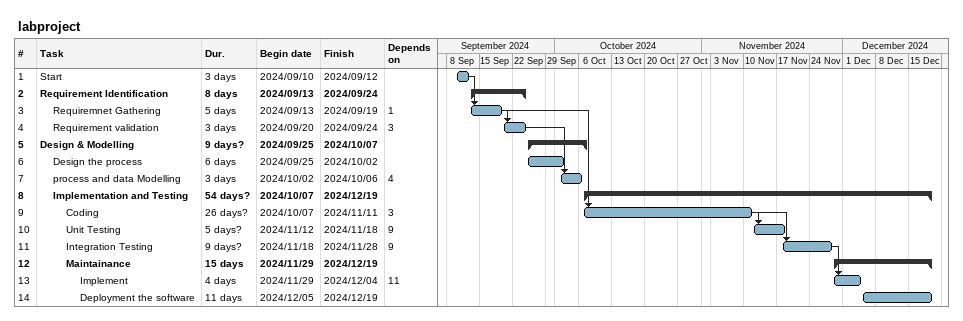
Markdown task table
labproject

| ID | Level | Task | Duration | Start | Finish | Predecessors |
|---|---|---|---|---|---|---|
| 1 | 1 | Start | 3d | 2024-09-10 | 2024-09-12 |  |
| 2 | 1 | **Requirement Identification** | 8d | 2024-09-13 | 2024-09-24 |  |
| 3 | 2 | Requiremnet Gathering | 5d | 2024-09-13 | 2024-09-19 | 1 |
| 4 | 2 | Requirement validation | 3d | 2024-09-20 | 2024-09-24 | 3 |
| 5 | 1 | **Design & Modelling** | 9d? | 2024-09-25 | 2024-10-07 |  |
| 6 | 2 | Design the process | 6d | 2024-09-25 | 2024-10-02 |  |
| 7 | 2 | process and data Modelling | 3d | 2024-10-02 | 2024-10-06 | 4 |
| 8 | 2 | **Implementation and Testing** | 54d? | 2024-10-07 | 2024-12-19 |  |
| 9 | 3 | Coding | 26d? | 2024-10-07 | 2024-11-11 | 3 |
| 10 | 3 | Unit Testing | 5d? | 2024-11-12 | 2024-11-18 | 9 |
| 11 | 3 | Integration Testing | 9d? | 2024-11-18 | 2024-11-28 | 9 |
| 12 | 3 | **Maintainance** | 15d | 2024-11-29 | 2024-12-19 |  |
| 13 | 4 | Implement | 4d | 2024-11-29 | 2024-12-04 | 11 |
| 14 | 4 | Deployment the software | 11d | 2024-12-05 | 2024-12-19 |  |
